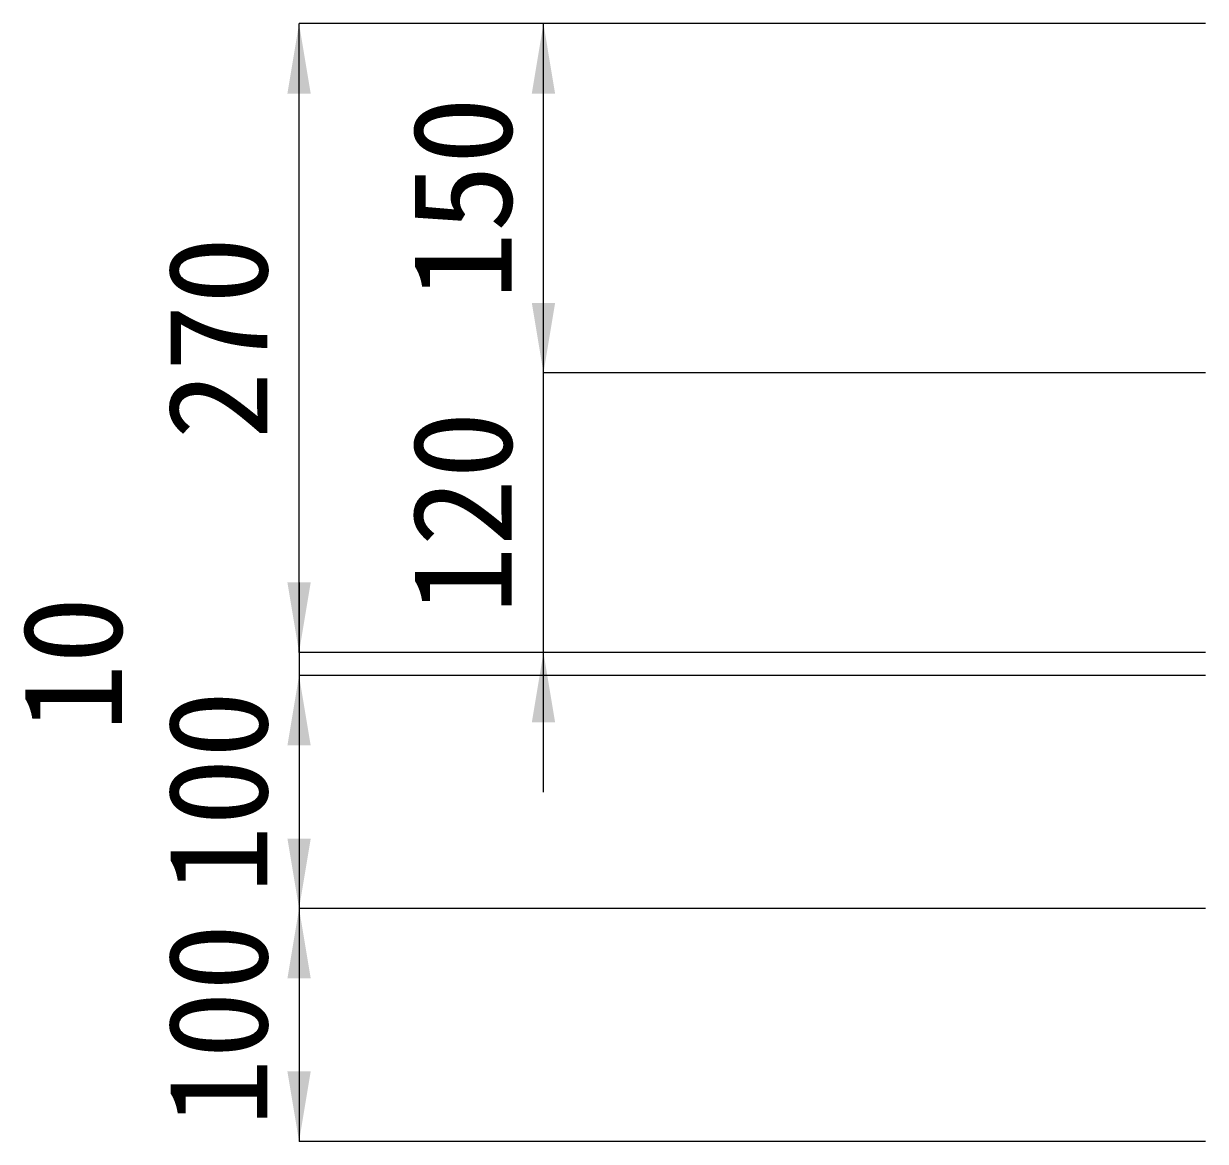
# Model space of a CAD drawing. Units: millimetres at full size; some dimension numbers follow another scale. Extents: x 10958 to 33220, y 2125 to 9550.
# Drawn here: x 12450 to 12958, y 6712 to 7192 of the extents above; entities that cross this region are included whole.
import ezdxf
from ezdxf.enums import TextEntityAlignment as Align

# ---------------------------------------------------------------- set-up
doc = ezdxf.new("R2010")
doc.units = ezdxf.units.MM
doc.header["$LTSCALE"] = 20
doc.layers.add('寸法線', color=7, linetype='Continuous', lineweight=13)
doc.styles.add('ＭＳ ゴシック', font='')
doc.styles.get('ＭＳ ゴシック').set_extended_font_data('MS Gothic')

# ---------------------------------------------------------------- blocks, each defined once
blk = doc.blocks.new('filled_arrow')
at = {"color": 0, "linetype": 'Continuous', "lineweight": -2}
blk.add_solid([(7.5, 1.25), (0, 0), (7.5, -1.25)], dxfattribs=at)

msp = doc.modelspace()

# ---------------------------------------------------------------- linework, layer by layer
at = {"layer": '寸法線'}
for p, q in [((12568.77, 6921.82), (12568.77, 7191.82)), ((12958.14, 7191.82), (12568.77, 7191.82)), ((12673.77, 7041.82), (12673.77, 7191.82)), ((12958.14, 7191.82), (12673.77, 7191.82)), ((12673.77, 6861.82), (12673.77, 7101.82)), ((12958.14, 7041.82), (12673.77, 7041.82)), ((12958.14, 7041.82), (12673.77, 7041.82)), ((12568.77, 6951.82), (12568.77, 6881.82)), ((12958.14, 6921.82), (12568.77, 6921.82)), ((12958.14, 6921.82), (12568.77, 6921.82)), ((12958.14, 6921.82), (12673.77, 6921.82)), ((12958.14, 6911.82), (12568.77, 6911.82)), ((12568.77, 6911.82), (12568.77, 6751.82)), ((12958.14, 6911.82), (12568.77, 6911.82)), ((12568.77, 6871.82), (12568.77, 6711.82)), ((12958.14, 6811.82), (12568.77, 6811.82)), ((12958.14, 6811.82), (12568.77, 6811.82)), ((12958.14, 6711.82), (12568.77, 6711.82))]:
    msp.add_line(p, q, dxfattribs=at)

# ---------------------------------------------------------------- block references
at = {"layer": '寸法線', "xscale": 4, "yscale": 4}
for p, rotation in [((12568.77, 7191.82), 270), ((12673.77, 7191.82), 270), ((12673.77, 7041.82), 90), ((12673.77, 7041.82), 90), ((12568.77, 6921.82), 90), ((12673.77, 6921.82), 270), ((12568.77, 6911.82), 270), ((12568.77, 6811.82), 90), ((12568.77, 6811.82), 270), ((12568.77, 6711.82), 90)]:
    msp.add_blockref('filled_arrow', p, dxfattribs=dict(at, rotation=rotation))

# ---------------------------------------------------------------- texts
at = {"layer": '寸法線', "style": 'ＭＳ ゴシック'}
for s, p in [('150', (12638.77, 7116.82)), ('270', (12533.77, 7056.82)), ('120', (12638.77, 6981.82)), ('10', (12471.27, 6916.82)), ('100', (12533.77, 6861.82)), ('100', (12533.77, 6761.82))]:
    msp.add_text(s, height=42.72, rotation=90, dxfattribs=at).set_placement(p, align=Align.MIDDLE_CENTER)

doc.saveas('drawing.dxf')
